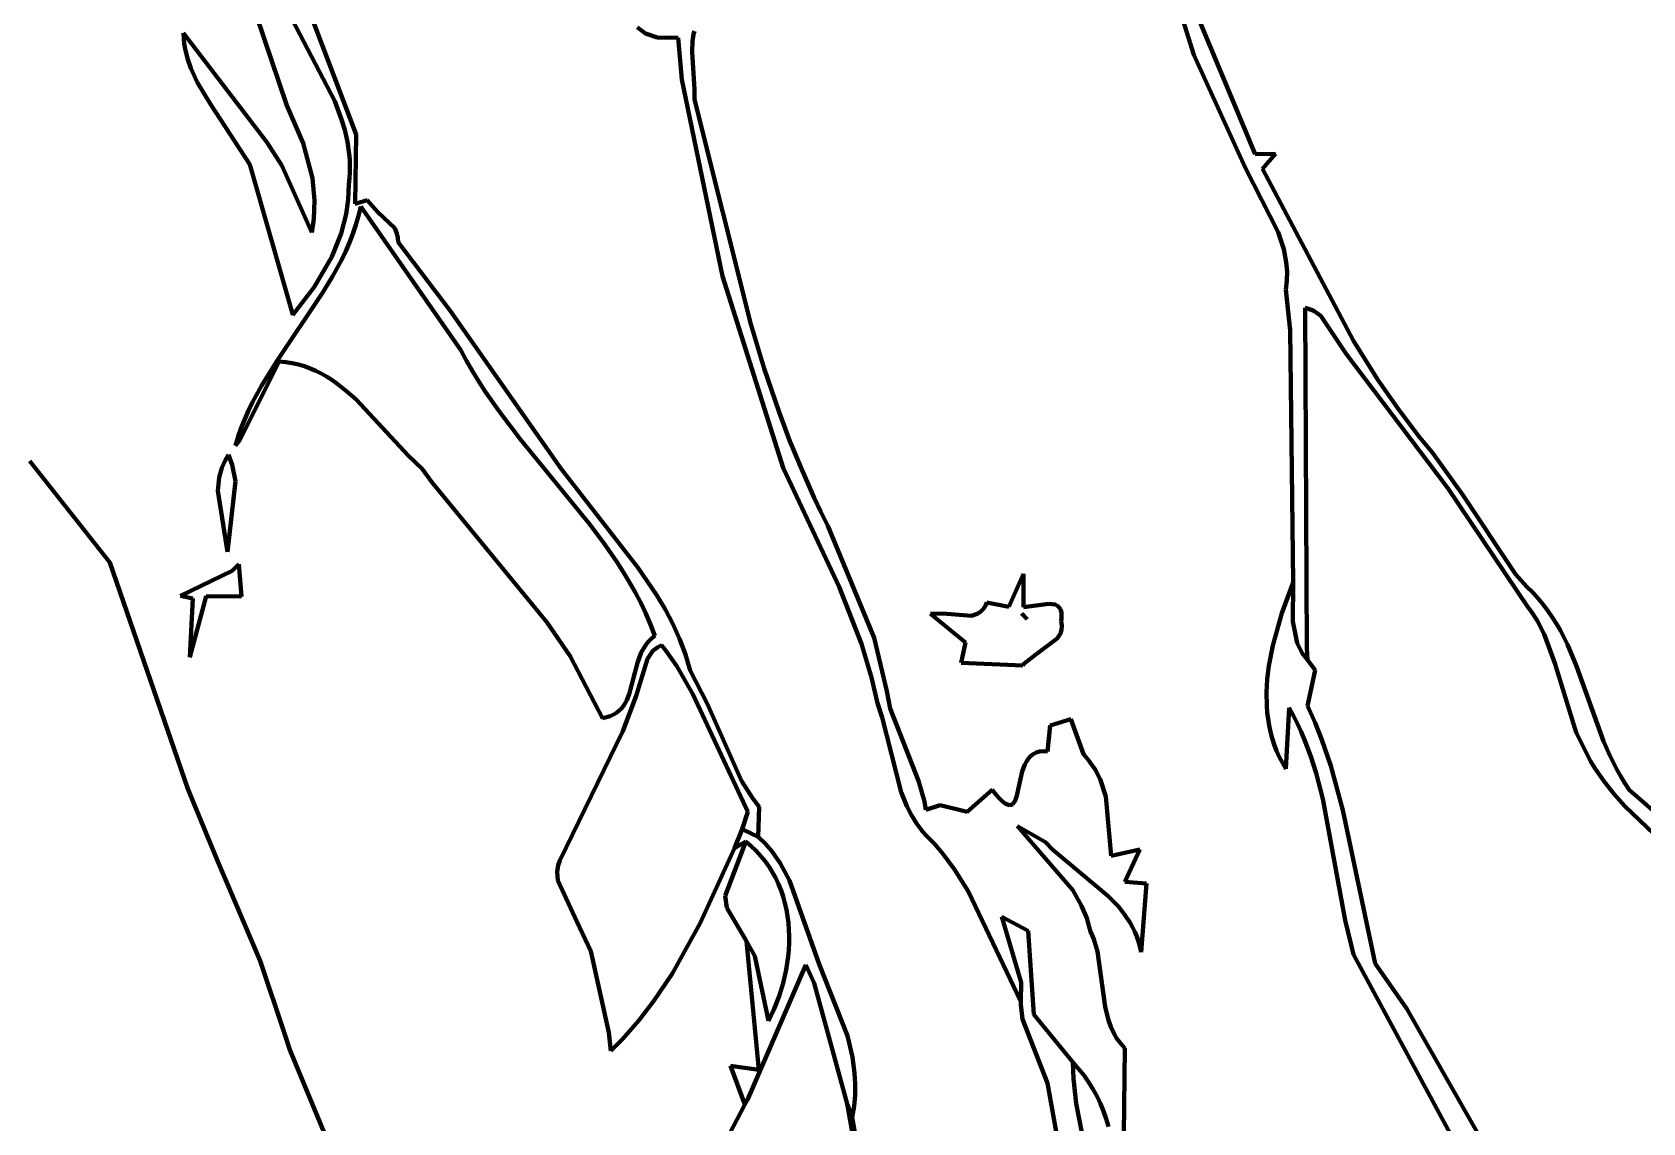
# Model space of a CAD drawing. Header units: millimetres. Extents: x 0 to 8.5, y 0 to 13.2.
# Drawn here: x 5.014 to 6.9, y 3.386 to 4.663 of the extents above; entities that cross this region are included whole.
import ezdxf

# ---------------------------------------------------------------- set-up
doc = ezdxf.new("R2010")
doc.units = ezdxf.units.MM
for name, color, linetype, lineweight in [('color#060606ff', 7, 'CONTINUOUS', 100), ('color#5c5c5cff', 7, 'CONTINUOUS', 100), ('color#aeaeaeff', 7, 'CONTINUOUS', 100), ('color#ffffffff', 7, 'CONTINUOUS', 100)]:
    doc.layers.add(name, color=color, linetype=linetype, lineweight=lineweight)

msp = doc.modelspace()

# ---------------------------------------------------------------- linework, layer by layer
at = {"layer": 'color#060606ff'}
for p, q in [((5.2512, 4.7578), (5.3121, 4.5772)), ((6.374, 4.6365), (6.3472, 4.723)), ((6.361, 4.7237), (6.4459, 4.5204)), ((5.3682, 4.5823), (5.3183, 4.6781)), ((5.3412, 4.6799), (5.3931, 4.5434)), ((5.2885, 4.5343), (5.191, 4.6618)), ((5.191, 4.6618), (5.1913, 4.6557)), ((5.7319, 4.6615), (5.7227, 4.6686)), ((5.7456, 4.6569), (5.7319, 4.6615)), ((5.7884, 4.6606), (5.787, 4.6527)), ((5.7894, 4.6643), (5.7884, 4.6606)), ((5.1913, 4.6557), (5.192, 4.6496)), ((5.192, 4.6496), (5.193, 4.6437)), ((5.193, 4.6437), (5.1959, 4.6321)), ((5.7701, 4.6566), (5.7456, 4.6569)), ((5.7747, 4.6078), (5.7701, 4.6566)), ((5.787, 4.6527), (5.7865, 4.64)), ((5.7865, 4.64), (5.7895, 4.5958)), ((5.1959, 4.6321), (5.1997, 4.6209)), ((5.1997, 4.6209), (5.2071, 4.6047)), ((6.434, 4.5045), (6.374, 4.6365)), ((5.2071, 4.6047), (5.2226, 4.5788)), ((5.8222, 4.3775), (5.7747, 4.6078)), ((5.7896, 4.588), (5.7894, 4.5843)), ((5.7894, 4.5843), (5.8552, 4.3212)), ((5.7895, 4.5958), (5.7896, 4.588)), ((5.2226, 4.5788), (5.2689, 4.508)), ((5.3121, 4.5772), (5.3313, 4.5332)), ((5.3758, 4.5622), (5.3682, 4.5823)), ((5.3799, 4.5486), (5.3758, 4.5622)), ((5.3831, 4.5348), (5.3799, 4.5486)), ((5.3063, 4.5069), (5.2885, 4.5343)), ((5.3313, 4.5332), (5.3421, 4.4922)), ((5.3852, 4.5208), (5.3831, 4.5348)), ((5.3931, 4.5434), (5.392, 4.4622)), ((5.2689, 4.508), (5.3193, 4.332)), ((5.3857, 4.5137), (5.3852, 4.5208)), ((5.386, 4.5065), (5.3857, 4.5137)), ((6.4459, 4.5204), (6.4695, 4.5207)), ((6.4695, 4.5207), (6.4544, 4.5032)), ((5.3412, 4.4284), (5.3063, 4.5069)), ((5.3421, 4.4922), (5.3446, 4.4658)), ((5.3847, 4.4847), (5.3855, 4.492)), ((5.3855, 4.492), (5.3859, 4.4993)), ((5.3859, 4.4993), (5.386, 4.5065)), ((6.473, 4.4289), (6.434, 4.5045)), ((6.4544, 4.5032), (6.5611, 4.3015)), ((5.384, 4.4671), (5.3847, 4.4847)), ((5.3446, 4.4658), (5.3438, 4.4445)), ((5.3815, 4.4498), (5.384, 4.4671)), ((5.392, 4.4622), (5.4062, 4.4664)), ((5.3986, 4.459), (5.396, 4.4481)), ((5.516, 4.2908), (5.3986, 4.459)), ((5.4062, 4.4664), (5.4188, 4.4522)), ((5.4188, 4.4522), (5.4385, 4.4334)), ((5.3438, 4.4445), (5.3412, 4.4284)), ((5.3756, 4.4272), (5.3815, 4.4498)), ((5.3929, 4.4375), (5.3893, 4.427)), ((5.396, 4.4481), (5.3929, 4.4375)), ((5.4385, 4.4334), (5.441, 4.4272)), ((5.3646, 4.4001), (5.3756, 4.4272)), ((5.3853, 4.4168), (5.381, 4.4068)), ((5.3893, 4.427), (5.3853, 4.4168)), ((5.441, 4.4272), (5.442, 4.4224)), ((5.442, 4.4224), (5.4423, 4.417)), ((5.4423, 4.417), (5.5037, 4.3363)), ((6.4794, 4.409), (6.473, 4.4289)), ((5.344, 4.3644), (5.3646, 4.4001)), ((5.3763, 4.3969), (5.3661, 4.3777)), ((5.381, 4.4068), (5.3763, 4.3969)), ((6.4823, 4.3936), (6.4794, 4.409)), ((5.3661, 4.3777), (5.3548, 4.3589)), ((5.8934, 4.1529), (5.8222, 4.3775)), ((6.4832, 4.383), (6.4823, 4.3936)), ((6.483, 4.3722), (6.4832, 4.383)), ((5.3548, 4.3589), (5.2997, 4.2768)), ((5.3193, 4.332), (5.344, 4.3644)), ((6.4818, 4.3612), (6.483, 4.3722)), ((6.4869, 4.3142), (6.4818, 4.3612)), ((6.5073, 4.3395), (6.5045, 4.3401)), ((6.5045, 4.3401), (6.5064, 3.9422)), ((6.5147, 4.3366), (6.5073, 4.3395)), ((5.5037, 4.3363), (5.6334, 4.1517)), ((5.8552, 4.3212), (5.871, 4.2694)), ((6.5229, 4.3309), (6.5147, 4.3366)), ((6.5523, 4.2866), (6.5229, 4.3309)), ((6.4902, 4.0188), (6.4869, 4.3142)), ((6.5611, 4.3015), (6.5897, 4.2561)), ((5.5225, 4.2784), (5.516, 4.2908)), ((6.6716, 4.129), (6.5523, 4.2866)), ((5.2568, 4.1848), (5.3031, 4.2773)), ((5.2997, 4.2768), (5.2824, 4.2489)), ((5.3031, 4.2773), (5.3109, 4.2766)), ((5.3109, 4.2766), (5.3183, 4.2755)), ((5.3183, 4.2755), (5.3256, 4.2739)), ((5.3256, 4.2739), (5.3326, 4.2718)), ((5.3326, 4.2718), (5.3394, 4.2694)), ((5.3394, 4.2694), (5.346, 4.2665)), ((5.346, 4.2665), (5.3524, 4.2633)), ((5.3524, 4.2633), (5.3587, 4.2598)), ((5.5294, 4.2662), (5.5225, 4.2784)), ((5.5367, 4.2542), (5.5294, 4.2662)), ((5.871, 4.2694), (5.8885, 4.2181)), ((5.2824, 4.2489), (5.272, 4.2298)), ((5.3587, 4.2598), (5.3648, 4.2559)), ((5.3648, 4.2559), (5.3707, 4.2518)), ((5.3707, 4.2518), (5.3821, 4.2427)), ((5.5443, 4.2425), (5.5367, 4.2542)), ((6.5897, 4.2561), (6.6125, 4.223)), ((5.272, 4.2298), (5.2673, 4.22)), ((5.3821, 4.2427), (5.3931, 4.2328)), ((5.3931, 4.2328), (5.4547, 4.1668)), ((5.5603, 4.2195), (5.5443, 4.2425)), ((5.2628, 4.21), (5.2587, 4.1998)), ((5.2673, 4.22), (5.2628, 4.21)), ((5.5858, 4.1861), (5.5603, 4.2195)), ((5.8885, 4.2181), (5.9012, 4.1843)), ((6.6125, 4.223), (6.6368, 4.1909)), ((5.2551, 4.1895), (5.2518, 4.1789)), ((5.2587, 4.1998), (5.2551, 4.1895)), ((6.6368, 4.1909), (6.6539, 4.1701)), ((5.2438, 4.168), (5.2395, 4.1606)), ((5.2481, 4.1566), (5.2438, 4.168)), ((5.2518, 4.1789), (5.2568, 4.1848)), ((5.6658, 4.0882), (5.5858, 4.1861)), ((5.9012, 4.1843), (5.9149, 4.1509)), ((6.6539, 4.1701), (6.6886, 4.1218)), ((5.1049, 4.0422), (5.0111, 4.1606)), ((5.2361, 4.1531), (5.2329, 4.1416)), ((5.2395, 4.1606), (5.2361, 4.1531)), ((5.2518, 4.1373), (5.2481, 4.1566)), ((5.4547, 4.1668), (5.4704, 4.1518)), ((5.4704, 4.1518), (5.4819, 4.1363)), ((5.6334, 4.1517), (5.7232, 4.0362)), ((5.9588, 4.0136), (5.8934, 4.1529)), ((5.9149, 4.1509), (5.9296, 4.1178)), ((5.2329, 4.1416), (5.2313, 4.126)), ((5.2428, 4.0546), (5.2518, 4.1373)), ((5.4819, 4.1363), (5.6167, 3.9723)), ((5.2313, 4.126), (5.2428, 4.0546)), ((5.9296, 4.1178), (5.9374, 4.1015)), ((6.7657, 3.9893), (6.6716, 4.129)), ((6.6886, 4.1218), (6.7507, 4.0284)), ((5.9374, 4.1015), (5.9456, 4.0852)), ((5.6826, 4.0659), (5.6658, 4.0882)), ((5.9456, 4.0852), (5.9997, 3.9537)), ((5.6984, 4.043), (5.6826, 4.0659)), ((5.196, 3.7772), (5.1049, 4.0422)), ((5.2557, 4.0402), (5.2479, 4.0323)), ((5.2589, 4.0023), (5.2557, 4.0402)), ((5.706, 4.0313), (5.6984, 4.043)), ((5.7232, 4.0362), (5.7451, 4.0041)), ((5.2479, 4.0323), (5.1874, 4.003)), ((5.7131, 4.0194), (5.706, 4.0313)), ((5.72, 4.0073), (5.7131, 4.0194)), ((6.1575, 3.9903), (6.1747, 4.029)), ((6.1747, 4.029), (6.1746, 3.9897)), ((6.4901, 3.9729), (6.4902, 4.0188)), ((6.7507, 4.0284), (6.7641, 4.0136)), ((5.1874, 4.003), (5.2022, 3.9999)), ((5.1987, 3.9311), (5.2178, 4.0028)), ((5.2022, 3.9999), (5.1987, 3.9311)), ((5.2178, 4.0028), (5.2589, 4.0023)), ((5.7264, 3.9949), (5.72, 4.0073)), ((5.7451, 4.0041), (5.7549, 3.9875)), ((5.9848, 3.9468), (5.9588, 4.0136)), ((6.7641, 4.0136), (6.7709, 4.007)), ((6.7709, 4.007), (6.7772, 4.0001)), ((6.7772, 4.0001), (6.7831, 3.993)), ((5.7324, 3.9823), (5.7264, 3.9949)), ((5.738, 3.9693), (5.7324, 3.9823)), ((5.7549, 3.9875), (5.7639, 3.9704)), ((6.0657, 3.9821), (6.0803, 3.9823)), ((6.1068, 3.9485), (6.0657, 3.9821)), ((6.0803, 3.9823), (6.1137, 3.9798)), ((6.1137, 3.9798), (6.1203, 3.9818)), ((6.1203, 3.9818), (6.1242, 3.9842)), ((6.1242, 3.9842), (6.1276, 3.9877)), ((6.1276, 3.9877), (6.1291, 3.9898)), ((6.1291, 3.9898), (6.1305, 3.9923)), ((6.1305, 3.9923), (6.1317, 3.9951)), ((6.1317, 3.9951), (6.1575, 3.9903)), ((6.1727, 3.9822), (6.1735, 3.9813)), ((6.179, 3.9759), (6.1727, 3.9822)), ((6.1735, 3.9813), (6.179, 3.9759)), ((6.1746, 3.9897), (6.2043, 3.9937)), ((6.2043, 3.9937), (6.2117, 3.9928)), ((6.2117, 3.9928), (6.2146, 3.9913)), ((6.2146, 3.9913), (6.2169, 3.9891)), ((6.2169, 3.9891), (6.2178, 3.9876)), ((6.2178, 3.9876), (6.2185, 3.9859)), ((6.2185, 3.9859), (6.219, 3.984)), ((6.219, 3.984), (6.2193, 3.9817)), ((6.2193, 3.9792), (6.2191, 3.9763)), ((6.2193, 3.9817), (6.2193, 3.9792)), ((6.7693, 3.9844), (6.7657, 3.9893)), ((6.7759, 3.9742), (6.7693, 3.9844)), ((6.7831, 3.993), (6.7887, 3.9856)), ((6.7887, 3.9856), (6.7938, 3.9781)), ((5.6167, 3.9723), (5.6438, 3.9324)), ((5.743, 3.9561), (5.738, 3.9693)), ((5.7639, 3.9704), (5.7719, 3.9528)), ((6.2192, 3.9631), (6.2178, 3.9588)), ((6.2191, 3.9763), (6.2186, 3.9732)), ((6.2186, 3.9732), (6.2192, 3.9705)), ((6.2192, 3.9705), (6.2194, 3.9679)), ((6.2194, 3.9679), (6.2192, 3.9631)), ((6.4952, 3.9476), (6.4901, 3.9729)), ((6.7842, 3.9581), (6.7759, 3.9742)), ((6.7938, 3.9781), (6.7987, 3.9703)), ((6.7987, 3.9703), (6.8032, 3.9624)), ((6.8032, 3.9624), (6.8114, 3.946)), ((5.7271, 3.9366), (5.7312, 3.9439)), ((5.7312, 3.9439), (5.7336, 3.9473)), ((5.7336, 3.9473), (5.7364, 3.9505)), ((5.7364, 3.9505), (5.7395, 3.9534)), ((5.7395, 3.9534), (5.743, 3.9561)), ((5.7463, 3.943), (5.7408, 3.9386)), ((5.7509, 3.9453), (5.7463, 3.943)), ((5.7556, 3.9393), (5.7509, 3.9453)), ((5.7719, 3.9528), (5.7755, 3.9437)), ((5.7755, 3.9437), (5.7788, 3.9345)), ((5.9966, 3.9075), (5.9848, 3.9468)), ((5.9997, 3.9537), (6.0146, 3.8913)), ((6.1016, 3.9244), (6.1068, 3.9485)), ((6.2142, 3.953), (6.1891, 3.9344)), ((6.2178, 3.9588), (6.2142, 3.953)), ((6.501, 3.936), (6.4952, 3.9476)), ((6.5064, 3.9422), (6.5072, 3.928)), ((6.7966, 3.9242), (6.7842, 3.9581)), ((6.8114, 3.946), (6.8222, 3.9206)), ((5.6438, 3.9324), (5.6817, 3.8597)), ((5.7131, 3.888), (5.7227, 3.9247)), ((5.7343, 3.9292), (5.721, 3.8858)), ((5.7227, 3.9247), (5.7271, 3.9366)), ((5.7408, 3.9386), (5.7343, 3.9292)), ((5.7687, 3.9207), (5.7556, 3.9393)), ((5.7788, 3.9345), (5.7817, 3.9251)), ((5.7817, 3.9251), (5.7844, 3.9156)), ((6.1737, 3.9214), (6.1016, 3.9244)), ((6.1752, 3.9233), (6.1737, 3.9214)), ((6.1891, 3.9344), (6.1752, 3.9233)), ((6.5072, 3.928), (6.501, 3.936)), ((6.8219, 3.843), (6.7966, 3.9242)), ((5.7876, 3.888), (5.7687, 3.9207)), ((5.7844, 3.9156), (5.8042, 3.877)), ((6.0035, 3.8774), (5.9966, 3.9075)), ((6.8222, 3.9206), (6.8539, 3.833)), ((5.721, 3.8858), (5.7056, 3.8445)), ((5.7101, 3.8807), (5.7131, 3.888)), ((5.8519, 3.75), (5.7876, 3.888)), ((6.0146, 3.8913), (6.0184, 3.8713)), ((5.6946, 3.864), (5.698, 3.8662)), ((5.698, 3.8662), (5.7011, 3.8686)), ((5.7011, 3.8686), (5.7038, 3.8713)), ((5.7038, 3.8713), (5.7062, 3.8742)), ((5.7062, 3.8742), (5.7082, 3.8774)), ((5.7082, 3.8774), (5.7101, 3.8807)), ((5.8042, 3.877), (5.8443, 3.7865)), ((6.009, 3.8604), (6.0035, 3.8774)), ((6.0184, 3.8713), (6.0517, 3.7864)), ((5.6817, 3.8597), (5.6865, 3.8608)), ((5.6865, 3.8608), (5.6908, 3.8622)), ((5.6908, 3.8622), (5.6946, 3.864)), ((6.0314, 3.7732), (6.009, 3.8604)), ((6.2029, 3.8207), (6.2058, 3.8513)), ((6.2058, 3.8513), (6.2299, 3.8587)), ((6.2299, 3.8587), (6.2447, 3.8175)), ((5.7056, 3.8445), (5.6319, 3.693)), ((6.8299, 3.8267), (6.8219, 3.843)), ((6.8539, 3.833), (6.8613, 3.816)), ((6.1782, 3.8092), (6.1804, 3.8124)), ((6.1804, 3.8124), (6.183, 3.8153)), ((6.183, 3.8153), (6.186, 3.8176)), ((6.186, 3.8176), (6.1895, 3.8194)), ((6.1895, 3.8194), (6.1934, 3.8206)), ((6.1934, 3.8206), (6.1979, 3.821)), ((6.1979, 3.821), (6.2029, 3.8207)), ((6.2447, 3.8175), (6.2508, 3.8106)), ((6.2508, 3.8106), (6.2584, 3.7998)), ((6.8341, 3.818), (6.8299, 3.8267)), ((6.8387, 3.8095), (6.8341, 3.818)), ((6.8436, 3.8013), (6.8387, 3.8095)), ((6.8613, 3.816), (6.8694, 3.7995)), ((6.1684, 3.7764), (6.1732, 3.7975)), ((6.1732, 3.7975), (6.1746, 3.8016)), ((6.1746, 3.8016), (6.1763, 3.8055)), ((6.1763, 3.8055), (6.1782, 3.8092)), ((6.2584, 3.7998), (6.2643, 3.7884)), ((6.8489, 3.7934), (6.8436, 3.8013)), ((6.8544, 3.7857), (6.8489, 3.7934)), ((6.8694, 3.7995), (6.8739, 3.7914)), ((6.8739, 3.7914), (6.8788, 3.7835)), ((5.23, 3.6947), (5.196, 3.7772)), ((5.8443, 3.7865), (5.8576, 3.7657)), ((6.038, 3.7567), (6.0314, 3.7732)), ((6.0517, 3.7864), (6.0586, 3.7623)), ((6.1088, 3.7501), (6.138, 3.7758)), ((6.138, 3.7758), (6.1426, 3.7702)), ((6.1667, 3.769), (6.1684, 3.7764)), ((6.2643, 3.7884), (6.2709, 3.7681)), ((6.8662, 3.7709), (6.8544, 3.7857)), ((6.8788, 3.7835), (6.8839, 3.7758)), ((6.8839, 3.7758), (6.9636, 3.7062)), ((5.8576, 3.7657), (5.8653, 3.756)), ((5.8653, 3.756), (5.864, 3.7209)), ((6.0433, 3.7463), (6.038, 3.7567)), ((6.0586, 3.7623), (6.0603, 3.7523)), ((6.0603, 3.7523), (6.077, 3.758)), ((6.077, 3.758), (6.1088, 3.7501)), ((6.1426, 3.7702), (6.1466, 3.7657)), ((6.1466, 3.7657), (6.1502, 3.7623)), ((6.1502, 3.7623), (6.1533, 3.76)), ((6.1533, 3.76), (6.156, 3.7586)), ((6.156, 3.7586), (6.1583, 3.758)), ((6.1583, 3.758), (6.1603, 3.7583)), ((6.1603, 3.7583), (6.162, 3.7592)), ((6.162, 3.7592), (6.1634, 3.7609)), ((6.1634, 3.7609), (6.1647, 3.7631)), ((6.1647, 3.7631), (6.1658, 3.7658)), ((6.1658, 3.7658), (6.1667, 3.769)), ((6.2709, 3.7681), (6.2774, 3.6987)), ((6.8788, 3.7568), (6.8662, 3.7709)), ((6.9131, 3.7238), (6.8788, 3.7568)), ((5.8453, 3.7297), (5.8519, 3.75)), ((6.0496, 3.7362), (6.0433, 3.7463)), ((6.0569, 3.7267), (6.0496, 3.7362)), ((5.8495, 3.7153), (5.8253, 3.6518)), ((5.8363, 3.7075), (5.8495, 3.7153)), ((5.864, 3.7209), (5.8453, 3.7297)), ((6.061, 3.7221), (6.0569, 3.7267)), ((6.0654, 3.7177), (6.061, 3.7221)), ((6.0707, 3.7121), (6.0654, 3.7177)), ((6.2003, 3.7146), (6.1675, 3.7334)), ((6.1675, 3.7334), (6.2324, 3.6582)), ((5.7962, 3.6197), (5.8363, 3.7075)), ((6.0806, 3.7007), (6.0707, 3.7121)), ((6.094, 3.6826), (6.0806, 3.7007)), ((6.2087, 3.7061), (6.2003, 3.7146)), ((6.2734, 3.6519), (6.2087, 3.7061)), ((6.2774, 3.6987), (6.3108, 3.7059)), ((6.3108, 3.7059), (6.2932, 3.6682)), ((5.2807, 3.5757), (5.23, 3.6947)), ((5.6299, 3.6877), (5.6286, 3.6799)), ((5.6286, 3.6799), (5.6294, 3.6698)), ((5.6319, 3.693), (5.6299, 3.6877)), ((6.1097, 3.6572), (6.094, 3.6826)), ((5.6294, 3.6698), (5.6518, 3.6216)), ((6.2932, 3.6682), (6.3186, 3.6661)), ((6.3186, 3.6661), (6.3124, 3.5856)), ((5.8253, 3.6518), (5.8272, 3.6378)), ((6.1715, 3.5282), (6.1097, 3.6572)), ((6.2324, 3.6582), (6.2426, 3.6402)), ((6.2426, 3.6402), (6.2487, 3.6256)), ((6.2857, 3.6392), (6.2734, 3.6519)), ((5.6518, 3.6216), (5.6679, 3.5871)), ((5.8272, 3.6378), (5.8502, 3.5986)), ((6.1802, 3.6109), (6.1494, 3.6272)), ((6.1494, 3.6272), (6.1718, 3.5503)), ((6.2487, 3.6256), (6.2517, 3.6154)), ((6.293, 3.63), (6.2857, 3.6392)), ((6.2995, 3.6202), (6.293, 3.63)), ((5.7633, 3.5606), (5.7962, 3.6197)), ((6.1869, 3.5126), (6.1802, 3.6109)), ((6.2517, 3.6154), (6.253, 3.6101)), ((6.253, 3.6101), (6.257, 3.6009)), ((6.3024, 3.615), (6.2995, 3.6202)), ((6.305, 3.6096), (6.3024, 3.615)), ((6.3073, 3.604), (6.305, 3.6096)), ((6.3093, 3.5981), (6.3073, 3.604)), ((5.6679, 3.5871), (5.6892, 3.4917)), ((5.8502, 3.5986), (5.8647, 3.4478)), ((6.257, 3.6009), (6.2613, 3.5866)), ((6.2613, 3.5866), (6.2702, 3.5217)), ((6.311, 3.592), (6.3093, 3.5981)), ((6.3124, 3.5856), (6.311, 3.592)), ((5.3098, 3.4894), (5.2807, 3.5757)), ((5.7419, 3.5286), (5.7633, 3.5606)), ((6.1718, 3.5503), (6.1715, 3.5282)), ((5.7243, 3.5057), (5.7419, 3.5286)), ((6.2323, 3.4568), (6.1869, 3.5126)), ((6.2702, 3.5217), (6.2736, 3.5074)), ((5.3155, 3.4713), (5.3098, 3.4894)), ((5.6892, 3.4917), (5.6915, 3.4701)), ((5.7052, 3.4839), (5.7243, 3.5057)), ((6.2736, 3.5074), (6.2769, 3.4982)), ((6.2769, 3.4982), (6.2811, 3.4894)), ((6.2811, 3.4894), (6.2837, 3.4852)), ((5.3773, 3.323), (5.3155, 3.4713)), ((5.6915, 3.4701), (5.7052, 3.4839)), ((6.2837, 3.4852), (6.2865, 3.481)), ((6.2865, 3.481), (6.2897, 3.4771)), ((6.2897, 3.4771), (6.2933, 3.4732)), ((6.2933, 3.4732), (6.2914, 3.2953)), ((5.8647, 3.4478), (5.8314, 3.4527)), ((5.8314, 3.4527), (5.8482, 3.4075)), ((6.2392, 3.4491), (6.2323, 3.4568)), ((6.2455, 3.4413), (6.2392, 3.4491)), ((6.2512, 3.4333), (6.2455, 3.4413)), ((6.2563, 3.4251), (6.2512, 3.4333)), ((6.2608, 3.4166), (6.2563, 3.4251)), ((6.2648, 3.4081), (6.2608, 3.4166)), ((5.8482, 3.4075), (5.7972, 3.3093)), ((5.9837, 3.3231), (5.9681, 3.4083)), ((5.9681, 3.4083), (5.9742, 3.3925)), ((6.2683, 3.3994), (6.2648, 3.4081)), ((6.2714, 3.3905), (6.2683, 3.3994)), ((5.9742, 3.3925), (6.009, 3.1918)), ((6.274, 3.3815), (6.2714, 3.3905))]:
    msp.add_line(p, q, dxfattribs=at)
at = {"layer": 'color#5c5c5cff'}
for p, q in [((6.4771, 3.9828), (6.4902, 4.0188)), ((6.4902, 4.0188), (6.4901, 3.9729)), ((6.4664, 3.9447), (6.4771, 3.9828)), ((6.4901, 3.9729), (6.4952, 3.9476)), ((6.462, 3.9212), (6.4664, 3.9447)), ((6.4952, 3.9476), (6.501, 3.936)), ((6.501, 3.936), (6.5072, 3.928)), ((6.5072, 3.928), (6.516, 3.9161)), ((6.4593, 3.8899), (6.4601, 3.9055)), ((6.4601, 3.9055), (6.462, 3.9212)), ((6.516, 3.9161), (6.5072, 3.8741)), ((6.4595, 3.8743), (6.4593, 3.8899)), ((6.4601, 3.8666), (6.4595, 3.8743)), ((6.461, 3.8589), (6.4601, 3.8666)), ((6.4856, 3.8718), (6.4818, 3.8006)), ((6.4906, 3.8626), (6.4856, 3.8718)), ((6.5072, 3.8741), (6.5161, 3.8544)), ((6.4623, 3.8513), (6.461, 3.8589)), ((6.4639, 3.8438), (6.4623, 3.8513)), ((6.4953, 3.8533), (6.4906, 3.8626)), ((6.4997, 3.8438), (6.4953, 3.8533)), ((6.5161, 3.8544), (6.5241, 3.8345)), ((6.4658, 3.8363), (6.4639, 3.8438)), ((6.4682, 3.829), (6.4658, 3.8363)), ((6.4709, 3.8217), (6.4682, 3.829)), ((6.5038, 3.8343), (6.4997, 3.8438)), ((6.511, 3.815), (6.5038, 3.8343)), ((6.5241, 3.8345), (6.5345, 3.804)), ((6.4741, 3.8146), (6.4709, 3.8217)), ((6.4777, 3.8075), (6.4741, 3.8146)), ((6.5172, 3.7953), (6.511, 3.815)), ((6.4818, 3.8006), (6.4777, 3.8075)), ((6.525, 3.7654), (6.5172, 3.7953)), ((6.5345, 3.804), (6.5487, 3.7522)), ((6.5513, 3.6231), (6.525, 3.7654)), ((6.5487, 3.7522), (6.5863, 3.5727)), ((5.8363, 3.7075), (5.8453, 3.7297)), ((5.8495, 3.7153), (5.8363, 3.7075)), ((5.8453, 3.7297), (5.864, 3.7209)), ((5.8558, 3.7099), (5.8495, 3.7153)), ((5.864, 3.7209), (5.8724, 3.7127)), ((5.8617, 3.7043), (5.8558, 3.7099)), ((5.8671, 3.6983), (5.8617, 3.7043)), ((5.8721, 3.6922), (5.8671, 3.6983)), ((5.8724, 3.7127), (5.8799, 3.7039)), ((5.8799, 3.7039), (5.8897, 3.6899)), ((5.8767, 3.6858), (5.8721, 3.6922)), ((5.8808, 3.6791), (5.8767, 3.6858)), ((5.8845, 3.6723), (5.8808, 3.6791)), ((5.8897, 3.6899), (5.9007, 3.6698)), ((5.8878, 3.6653), (5.8845, 3.6723)), ((5.8907, 3.6581), (5.8878, 3.6653)), ((5.9007, 3.6698), (5.9353, 3.5716)), ((5.8932, 3.6508), (5.8907, 3.6581)), ((5.8953, 3.6433), (5.8932, 3.6508)), ((5.897, 3.6357), (5.8953, 3.6433)), ((5.8983, 3.628), (5.897, 3.6357)), ((5.8993, 3.6203), (5.8983, 3.628)), ((6.561, 3.5831), (6.5513, 3.6231)), ((5.9, 3.6124), (5.8993, 3.6203)), ((5.9002, 3.6046), (5.9, 3.6124)), ((5.9002, 3.5966), (5.9002, 3.6046)), ((5.8647, 3.4478), (5.8502, 3.5986)), ((5.8502, 3.5986), (5.8602, 3.581)), ((5.899, 3.5808), (5.8998, 3.5887)), ((5.8998, 3.5887), (5.9002, 3.5966)), ((6.7579, 3.2188), (6.561, 3.5831)), ((5.9197, 3.5709), (5.8515, 3.4128)), ((5.8602, 3.581), (5.8759, 3.5053)), ((5.8931, 3.5494), (5.8967, 3.565)), ((5.8967, 3.565), (5.899, 3.5808)), ((5.9297, 3.5496), (5.9197, 3.5709)), ((5.9353, 3.5716), (5.9684, 3.4878)), ((6.5863, 3.5727), (6.6235, 3.5193)), ((5.8884, 3.5342), (5.8931, 3.5494)), ((5.9681, 3.4083), (5.9297, 3.5496)), ((5.8826, 3.5194), (5.8884, 3.5342)), ((5.8759, 3.5053), (5.8826, 3.5194)), ((6.6235, 3.5193), (6.7472, 3.3028)), ((5.9684, 3.4878), (5.9743, 3.4628)), ((5.8482, 3.4075), (5.8314, 3.4527)), ((5.8314, 3.4527), (5.8647, 3.4478)), ((5.9743, 3.4628), (5.9769, 3.4439)), ((5.9769, 3.4439), (5.9777, 3.4311)), ((5.9775, 3.4183), (5.9764, 3.4055)), ((5.9777, 3.4311), (5.9775, 3.4183)), ((5.8515, 3.4128), (5.8482, 3.4075)), ((5.9742, 3.3925), (5.9681, 3.4083)), ((5.9764, 3.4055), (5.9742, 3.3925))]:
    msp.add_line(p, q, dxfattribs=at)
at = {"layer": 'color#aeaeaeff'}
for p, q in [((6.1727, 3.9822), (6.179, 3.9759)), ((6.1735, 3.9813), (6.1727, 3.9822)), ((6.179, 3.9759), (6.1735, 3.9813)), ((6.1494, 3.6272), (6.1802, 3.6109)), ((6.1718, 3.5503), (6.1494, 3.6272)), ((6.1802, 3.6109), (6.1869, 3.5126)), ((6.1715, 3.5282), (6.1718, 3.5503)), ((6.1715, 3.5246), (6.1715, 3.5282)), ((6.1736, 3.5073), (6.1715, 3.5246)), ((6.1869, 3.5126), (6.2323, 3.4568)), ((6.2027, 3.4322), (6.1736, 3.5073)), ((6.2323, 3.4568), (6.2332, 3.4374)), ((6.2521, 3.155), (6.2027, 3.4322)), ((6.2332, 3.4374), (6.2362, 3.4086)), ((6.2362, 3.4086), (6.2641, 3.2662))]:
    msp.add_line(p, q, dxfattribs=at)
at = {"layer": 'color#ffffffff'}
for p, q in [((5.3121, 4.5772), (5.2512, 4.7578)), ((6.3472, 4.723), (6.374, 4.6365)), ((6.4459, 4.5204), (6.361, 4.7237)), ((5.3183, 4.6781), (5.3682, 4.5823)), ((5.3931, 4.5434), (5.3412, 4.6799)), ((5.1913, 4.6557), (5.191, 4.6618)), ((5.191, 4.6618), (5.2885, 4.5343)), ((5.7227, 4.6686), (5.7319, 4.6615)), ((5.7319, 4.6615), (5.7456, 4.6569)), ((5.787, 4.6527), (5.7884, 4.6606)), ((5.7884, 4.6606), (5.7894, 4.6643)), ((5.192, 4.6496), (5.1913, 4.6557)), ((5.193, 4.6437), (5.192, 4.6496)), ((5.1959, 4.6321), (5.193, 4.6437)), ((5.7456, 4.6569), (5.7701, 4.6566)), ((5.7701, 4.6566), (5.7747, 4.6078)), ((5.7865, 4.64), (5.787, 4.6527)), ((5.7895, 4.5958), (5.7865, 4.64)), ((5.1997, 4.6209), (5.1959, 4.6321)), ((5.2071, 4.6047), (5.1997, 4.6209)), ((6.374, 4.6365), (6.434, 4.5045)), ((5.2226, 4.5788), (5.2071, 4.6047)), ((5.7747, 4.6078), (5.8222, 4.3775)), ((5.7894, 4.5843), (5.7896, 4.588)), ((5.8552, 4.3212), (5.7894, 4.5843)), ((5.7896, 4.588), (5.7895, 4.5958)), ((5.2689, 4.508), (5.2226, 4.5788)), ((5.3313, 4.5332), (5.3121, 4.5772)), ((5.3682, 4.5823), (5.3758, 4.5622)), ((5.3758, 4.5622), (5.3799, 4.5486)), ((5.3799, 4.5486), (5.3831, 4.5348)), ((5.2885, 4.5343), (5.3063, 4.5069)), ((5.3421, 4.4922), (5.3313, 4.5332)), ((5.3831, 4.5348), (5.3852, 4.5208)), ((5.392, 4.4622), (5.3931, 4.5434)), ((5.3193, 4.332), (5.2689, 4.508)), ((5.3852, 4.5208), (5.3857, 4.5137)), ((5.3857, 4.5137), (5.386, 4.5065)), ((6.4695, 4.5207), (6.4459, 4.5204)), ((6.4544, 4.5032), (6.4695, 4.5207)), ((5.3063, 4.5069), (5.3412, 4.4284)), ((5.3446, 4.4658), (5.3421, 4.4922)), ((5.3855, 4.492), (5.3847, 4.4847)), ((5.3859, 4.4993), (5.3855, 4.492)), ((5.386, 4.5065), (5.3859, 4.4993)), ((6.434, 4.5045), (6.473, 4.4289)), ((6.5611, 4.3015), (6.4544, 4.5032)), ((5.3847, 4.4847), (5.384, 4.4671)), ((5.3438, 4.4445), (5.3446, 4.4658)), ((5.384, 4.4671), (5.3815, 4.4498)), ((5.4062, 4.4664), (5.392, 4.4622)), ((5.396, 4.4481), (5.3986, 4.459)), ((5.3986, 4.459), (5.516, 4.2908)), ((5.4188, 4.4522), (5.4062, 4.4664)), ((5.4385, 4.4334), (5.4188, 4.4522)), ((5.3412, 4.4284), (5.3438, 4.4445)), ((5.3815, 4.4498), (5.3756, 4.4272)), ((5.3893, 4.427), (5.3929, 4.4375)), ((5.3929, 4.4375), (5.396, 4.4481)), ((5.441, 4.4272), (5.4385, 4.4334)), ((5.3756, 4.4272), (5.3646, 4.4001)), ((5.381, 4.4068), (5.3853, 4.4168)), ((5.3853, 4.4168), (5.3893, 4.427)), ((5.442, 4.4224), (5.441, 4.4272)), ((5.4423, 4.417), (5.442, 4.4224)), ((5.5037, 4.3363), (5.4423, 4.417)), ((6.473, 4.4289), (6.4794, 4.409)), ((5.3646, 4.4001), (5.344, 4.3644)), ((5.3661, 4.3777), (5.3763, 4.3969)), ((5.3763, 4.3969), (5.381, 4.4068)), ((6.4794, 4.409), (6.4823, 4.3936)), ((5.3548, 4.3589), (5.3661, 4.3777)), ((5.8222, 4.3775), (5.8934, 4.1529)), ((6.4823, 4.3936), (6.4832, 4.383)), ((6.4832, 4.383), (6.483, 4.3722)), ((5.2997, 4.2768), (5.3548, 4.3589)), ((5.344, 4.3644), (5.3193, 4.332)), ((6.483, 4.3722), (6.4818, 4.3612)), ((6.4818, 4.3612), (6.4869, 4.3142)), ((6.5064, 3.9422), (6.5045, 4.3401)), ((6.5045, 4.3401), (6.5073, 4.3395)), ((6.5073, 4.3395), (6.5147, 4.3366)), ((5.6334, 4.1517), (5.5037, 4.3363)), ((5.871, 4.2694), (5.8552, 4.3212)), ((6.5147, 4.3366), (6.5229, 4.3309)), ((6.5229, 4.3309), (6.5523, 4.2866)), ((6.4869, 4.3142), (6.4902, 4.0188)), ((6.5897, 4.2561), (6.5611, 4.3015)), ((5.516, 4.2908), (5.5225, 4.2784)), ((6.5523, 4.2866), (6.6716, 4.129)), ((5.3031, 4.2773), (5.2568, 4.1848)), ((5.2824, 4.2489), (5.2997, 4.2768)), ((5.3109, 4.2766), (5.3031, 4.2773)), ((5.3183, 4.2755), (5.3109, 4.2766)), ((5.3256, 4.2739), (5.3183, 4.2755)), ((5.3326, 4.2718), (5.3256, 4.2739)), ((5.3394, 4.2694), (5.3326, 4.2718)), ((5.346, 4.2665), (5.3394, 4.2694)), ((5.3524, 4.2633), (5.346, 4.2665)), ((5.3587, 4.2598), (5.3524, 4.2633)), ((5.5225, 4.2784), (5.5294, 4.2662)), ((5.5294, 4.2662), (5.5367, 4.2542)), ((5.8885, 4.2181), (5.871, 4.2694)), ((5.272, 4.2298), (5.2824, 4.2489)), ((5.3648, 4.2559), (5.3587, 4.2598)), ((5.3707, 4.2518), (5.3648, 4.2559)), ((5.3821, 4.2427), (5.3707, 4.2518)), ((5.5367, 4.2542), (5.5443, 4.2425)), ((6.6125, 4.223), (6.5897, 4.2561)), ((5.2673, 4.22), (5.272, 4.2298)), ((5.3931, 4.2328), (5.3821, 4.2427)), ((5.4547, 4.1668), (5.3931, 4.2328)), ((5.5443, 4.2425), (5.5603, 4.2195)), ((5.2587, 4.1998), (5.2628, 4.21)), ((5.2628, 4.21), (5.2673, 4.22)), ((5.5603, 4.2195), (5.5858, 4.1861)), ((5.9012, 4.1843), (5.8885, 4.2181)), ((6.6368, 4.1909), (6.6125, 4.223)), ((5.2518, 4.1789), (5.2551, 4.1895)), ((5.2551, 4.1895), (5.2587, 4.1998)), ((6.6539, 4.1701), (6.6368, 4.1909)), ((5.2395, 4.1606), (5.2438, 4.168)), ((5.2438, 4.168), (5.2481, 4.1566)), ((5.2568, 4.1848), (5.2518, 4.1789)), ((5.5858, 4.1861), (5.6658, 4.0882)), ((5.9149, 4.1509), (5.9012, 4.1843)), ((6.6886, 4.1218), (6.6539, 4.1701)), ((5.0111, 4.1606), (5.1049, 4.0422)), ((5.2329, 4.1416), (5.2361, 4.1531)), ((5.2361, 4.1531), (5.2395, 4.1606)), ((5.2481, 4.1566), (5.2518, 4.1373)), ((5.4704, 4.1518), (5.4547, 4.1668)), ((5.4819, 4.1363), (5.4704, 4.1518)), ((5.7232, 4.0362), (5.6334, 4.1517)), ((5.8934, 4.1529), (5.9588, 4.0136)), ((5.9296, 4.1178), (5.9149, 4.1509)), ((5.2313, 4.126), (5.2329, 4.1416)), ((5.2518, 4.1373), (5.2428, 4.0546)), ((5.6167, 3.9723), (5.4819, 4.1363)), ((5.2428, 4.0546), (5.2313, 4.126)), ((5.9374, 4.1015), (5.9296, 4.1178)), ((6.6716, 4.129), (6.7657, 3.9893)), ((6.7507, 4.0284), (6.6886, 4.1218)), ((5.9456, 4.0852), (5.9374, 4.1015)), ((5.6658, 4.0882), (5.6826, 4.0659)), ((5.9997, 3.9537), (5.9456, 4.0852)), ((5.6826, 4.0659), (5.6984, 4.043)), ((5.1049, 4.0422), (5.196, 3.7772)), ((5.2479, 4.0323), (5.2557, 4.0402)), ((5.2557, 4.0402), (5.2589, 4.0023)), ((5.6984, 4.043), (5.706, 4.0313)), ((5.7451, 4.0041), (5.7232, 4.0362)), ((5.1874, 4.003), (5.2479, 4.0323)), ((5.706, 4.0313), (5.7131, 4.0194)), ((5.7131, 4.0194), (5.72, 4.0073)), ((6.1747, 4.029), (6.1575, 3.9903)), ((6.1746, 3.9897), (6.1747, 4.029)), ((6.4902, 4.0188), (6.4771, 3.9828)), ((6.7641, 4.0136), (6.7507, 4.0284)), ((5.2022, 3.9999), (5.1874, 4.003)), ((5.2178, 4.0028), (5.1987, 3.9311)), ((5.1987, 3.9311), (5.2022, 3.9999)), ((5.2589, 4.0023), (5.2178, 4.0028)), ((5.72, 4.0073), (5.7264, 3.9949)), ((5.7549, 3.9875), (5.7451, 4.0041)), ((5.9588, 4.0136), (5.9848, 3.9468)), ((6.7709, 4.007), (6.7641, 4.0136)), ((6.7772, 4.0001), (6.7709, 4.007)), ((6.7831, 3.993), (6.7772, 4.0001)), ((5.7264, 3.9949), (5.7324, 3.9823)), ((5.7324, 3.9823), (5.738, 3.9693)), ((5.7639, 3.9704), (5.7549, 3.9875)), ((6.0803, 3.9823), (6.0657, 3.9821)), ((6.0657, 3.9821), (6.1068, 3.9485)), ((6.1137, 3.9798), (6.0803, 3.9823)), ((6.1203, 3.9818), (6.1137, 3.9798)), ((6.1242, 3.9842), (6.1203, 3.9818)), ((6.1276, 3.9877), (6.1242, 3.9842)), ((6.1291, 3.9898), (6.1276, 3.9877)), ((6.1305, 3.9923), (6.1291, 3.9898)), ((6.1317, 3.9951), (6.1305, 3.9923)), ((6.1575, 3.9903), (6.1317, 3.9951)), ((6.2043, 3.9937), (6.1746, 3.9897)), ((6.2117, 3.9928), (6.2043, 3.9937)), ((6.2146, 3.9913), (6.2117, 3.9928)), ((6.2169, 3.9891), (6.2146, 3.9913)), ((6.2178, 3.9876), (6.2169, 3.9891)), ((6.2185, 3.9859), (6.2178, 3.9876)), ((6.219, 3.984), (6.2185, 3.9859)), ((6.2193, 3.9817), (6.219, 3.984)), ((6.2191, 3.9763), (6.2193, 3.9792)), ((6.2193, 3.9792), (6.2193, 3.9817)), ((6.4771, 3.9828), (6.4664, 3.9447)), ((6.7657, 3.9893), (6.7693, 3.9844)), ((6.7693, 3.9844), (6.7759, 3.9742)), ((6.7887, 3.9856), (6.7831, 3.993)), ((6.7938, 3.9781), (6.7887, 3.9856)), ((5.6438, 3.9324), (5.6167, 3.9723)), ((5.738, 3.9693), (5.743, 3.9561)), ((5.7719, 3.9528), (5.7639, 3.9704)), ((6.2178, 3.9588), (6.2192, 3.9631)), ((6.2186, 3.9732), (6.2191, 3.9763)), ((6.2192, 3.9705), (6.2186, 3.9732)), ((6.2194, 3.9679), (6.2192, 3.9705)), ((6.2192, 3.9631), (6.2194, 3.9679)), ((6.7759, 3.9742), (6.7842, 3.9581)), ((6.7987, 3.9703), (6.7938, 3.9781)), ((6.8032, 3.9624), (6.7987, 3.9703)), ((6.8114, 3.946), (6.8032, 3.9624)), ((5.7312, 3.9439), (5.7271, 3.9366)), ((5.7336, 3.9473), (5.7312, 3.9439)), ((5.7364, 3.9505), (5.7336, 3.9473)), ((5.7395, 3.9534), (5.7364, 3.9505)), ((5.743, 3.9561), (5.7395, 3.9534)), ((5.7408, 3.9386), (5.7463, 3.943)), ((5.7463, 3.943), (5.7509, 3.9453)), ((5.7509, 3.9453), (5.7556, 3.9393)), ((5.7755, 3.9437), (5.7719, 3.9528)), ((5.7788, 3.9345), (5.7755, 3.9437)), ((5.9848, 3.9468), (5.9966, 3.9075)), ((6.0146, 3.8913), (5.9997, 3.9537)), ((6.1068, 3.9485), (6.1016, 3.9244)), ((6.1891, 3.9344), (6.2142, 3.953)), ((6.2142, 3.953), (6.2178, 3.9588)), ((6.4664, 3.9447), (6.462, 3.9212)), ((6.5072, 3.928), (6.5064, 3.9422)), ((6.7842, 3.9581), (6.7966, 3.9242)), ((6.8222, 3.9206), (6.8114, 3.946)), ((5.6817, 3.8597), (5.6438, 3.9324)), ((5.7227, 3.9247), (5.7131, 3.888)), ((5.721, 3.8858), (5.7343, 3.9292)), ((5.7271, 3.9366), (5.7227, 3.9247)), ((5.7343, 3.9292), (5.7408, 3.9386)), ((5.7556, 3.9393), (5.7687, 3.9207)), ((5.7817, 3.9251), (5.7788, 3.9345)), ((5.7844, 3.9156), (5.7817, 3.9251)), ((6.1016, 3.9244), (6.1737, 3.9214)), ((6.1737, 3.9214), (6.1752, 3.9233)), ((6.1752, 3.9233), (6.1891, 3.9344)), ((6.516, 3.9161), (6.5072, 3.928)), ((6.7966, 3.9242), (6.8219, 3.843)), ((5.7687, 3.9207), (5.7876, 3.888)), ((5.8042, 3.877), (5.7844, 3.9156)), ((5.9966, 3.9075), (6.0035, 3.8774)), ((6.4601, 3.9055), (6.4593, 3.8899)), ((6.462, 3.9212), (6.4601, 3.9055)), ((6.5072, 3.8741), (6.516, 3.9161)), ((6.8539, 3.833), (6.8222, 3.9206)), ((5.7056, 3.8445), (5.721, 3.8858)), ((5.7131, 3.888), (5.7101, 3.8807)), ((5.7876, 3.888), (5.8519, 3.75)), ((6.0184, 3.8713), (6.0146, 3.8913)), ((6.4593, 3.8899), (6.4595, 3.8743)), ((5.698, 3.8662), (5.6946, 3.864)), ((5.7011, 3.8686), (5.698, 3.8662)), ((5.7038, 3.8713), (5.7011, 3.8686)), ((5.7062, 3.8742), (5.7038, 3.8713)), ((5.7082, 3.8774), (5.7062, 3.8742)), ((5.7101, 3.8807), (5.7082, 3.8774)), ((5.8443, 3.7865), (5.8042, 3.877)), ((6.0035, 3.8774), (6.009, 3.8604)), ((6.0517, 3.7864), (6.0184, 3.8713)), ((6.4595, 3.8743), (6.4601, 3.8666)), ((6.4601, 3.8666), (6.461, 3.8589)), ((6.4818, 3.8006), (6.4856, 3.8718)), ((6.4856, 3.8718), (6.4906, 3.8626)), ((6.5161, 3.8544), (6.5072, 3.8741)), ((5.6865, 3.8608), (5.6817, 3.8597)), ((5.6908, 3.8622), (5.6865, 3.8608)), ((5.6946, 3.864), (5.6908, 3.8622)), ((6.009, 3.8604), (6.0314, 3.7732)), ((6.2058, 3.8513), (6.2029, 3.8207)), ((6.2299, 3.8587), (6.2058, 3.8513)), ((6.2447, 3.8175), (6.2299, 3.8587)), ((6.461, 3.8589), (6.4623, 3.8513)), ((6.4623, 3.8513), (6.4639, 3.8438)), ((6.4906, 3.8626), (6.4953, 3.8533)), ((6.4953, 3.8533), (6.4997, 3.8438)), ((6.5241, 3.8345), (6.5161, 3.8544)), ((5.6319, 3.693), (5.7056, 3.8445)), ((6.4639, 3.8438), (6.4658, 3.8363)), ((6.4658, 3.8363), (6.4682, 3.829)), ((6.4682, 3.829), (6.4709, 3.8217)), ((6.4997, 3.8438), (6.5038, 3.8343)), ((6.5038, 3.8343), (6.511, 3.815)), ((6.5345, 3.804), (6.5241, 3.8345)), ((6.8219, 3.843), (6.8299, 3.8267)), ((6.8613, 3.816), (6.8539, 3.833)), ((6.1804, 3.8124), (6.1782, 3.8092)), ((6.183, 3.8153), (6.1804, 3.8124)), ((6.186, 3.8176), (6.183, 3.8153)), ((6.1895, 3.8194), (6.186, 3.8176)), ((6.1934, 3.8206), (6.1895, 3.8194)), ((6.1979, 3.821), (6.1934, 3.8206)), ((6.2029, 3.8207), (6.1979, 3.821)), ((6.2508, 3.8106), (6.2447, 3.8175)), ((6.2584, 3.7998), (6.2508, 3.8106)), ((6.4709, 3.8217), (6.4741, 3.8146)), ((6.4741, 3.8146), (6.4777, 3.8075)), ((6.511, 3.815), (6.5172, 3.7953)), ((6.8299, 3.8267), (6.8341, 3.818)), ((6.8341, 3.818), (6.8387, 3.8095)), ((6.8387, 3.8095), (6.8436, 3.8013)), ((6.8694, 3.7995), (6.8613, 3.816)), ((6.1732, 3.7975), (6.1684, 3.7764)), ((6.1746, 3.8016), (6.1732, 3.7975)), ((6.1763, 3.8055), (6.1746, 3.8016)), ((6.1782, 3.8092), (6.1763, 3.8055)), ((6.2643, 3.7884), (6.2584, 3.7998)), ((6.4777, 3.8075), (6.4818, 3.8006)), ((6.5172, 3.7953), (6.525, 3.7654)), ((6.5487, 3.7522), (6.5345, 3.804)), ((6.8436, 3.8013), (6.8489, 3.7934)), ((6.8489, 3.7934), (6.8544, 3.7857)), ((6.8739, 3.7914), (6.8694, 3.7995)), ((6.8788, 3.7835), (6.8739, 3.7914)), ((5.196, 3.7772), (5.23, 3.6947)), ((5.8576, 3.7657), (5.8443, 3.7865)), ((6.0314, 3.7732), (6.038, 3.7567)), ((6.0586, 3.7623), (6.0517, 3.7864)), ((6.138, 3.7758), (6.1088, 3.7501)), ((6.1426, 3.7702), (6.138, 3.7758)), ((6.1684, 3.7764), (6.1667, 3.769)), ((6.2709, 3.7681), (6.2643, 3.7884)), ((6.8544, 3.7857), (6.8662, 3.7709)), ((6.8839, 3.7758), (6.8788, 3.7835)), ((6.9636, 3.7062), (6.8839, 3.7758)), ((5.8653, 3.756), (5.8576, 3.7657)), ((5.864, 3.7209), (5.8653, 3.756)), ((6.038, 3.7567), (6.0433, 3.7463)), ((6.0603, 3.7523), (6.0586, 3.7623)), ((6.077, 3.758), (6.0603, 3.7523)), ((6.1088, 3.7501), (6.077, 3.758)), ((6.1466, 3.7657), (6.1426, 3.7702)), ((6.1502, 3.7623), (6.1466, 3.7657)), ((6.1533, 3.76), (6.1502, 3.7623)), ((6.156, 3.7586), (6.1533, 3.76)), ((6.1583, 3.758), (6.156, 3.7586)), ((6.1603, 3.7583), (6.1583, 3.758)), ((6.162, 3.7592), (6.1603, 3.7583)), ((6.1634, 3.7609), (6.162, 3.7592)), ((6.1647, 3.7631), (6.1634, 3.7609)), ((6.1658, 3.7658), (6.1647, 3.7631)), ((6.1667, 3.769), (6.1658, 3.7658)), ((6.2774, 3.6987), (6.2709, 3.7681)), ((6.525, 3.7654), (6.5513, 3.6231)), ((6.8662, 3.7709), (6.8788, 3.7568)), ((6.8788, 3.7568), (6.9131, 3.7238)), ((5.8519, 3.75), (5.8453, 3.7297)), ((6.0433, 3.7463), (6.0496, 3.7362)), ((6.0496, 3.7362), (6.0569, 3.7267)), ((6.5863, 3.5727), (6.5487, 3.7522)), ((5.8253, 3.6518), (5.8495, 3.7153)), ((5.8453, 3.7297), (5.8363, 3.7075)), ((5.8495, 3.7153), (5.8558, 3.7099)), ((5.8724, 3.7127), (5.864, 3.7209)), ((6.0569, 3.7267), (6.061, 3.7221)), ((6.061, 3.7221), (6.0654, 3.7177)), ((6.0654, 3.7177), (6.0707, 3.7121)), ((6.2324, 3.6582), (6.1675, 3.7334)), ((6.1675, 3.7334), (6.2003, 3.7146)), ((5.8363, 3.7075), (5.7962, 3.6197)), ((5.8558, 3.7099), (5.8617, 3.7043)), ((5.8617, 3.7043), (5.8671, 3.6983)), ((5.8671, 3.6983), (5.8721, 3.6922)), ((5.8799, 3.7039), (5.8724, 3.7127)), ((5.8897, 3.6899), (5.8799, 3.7039)), ((6.0707, 3.7121), (6.0806, 3.7007)), ((6.0806, 3.7007), (6.094, 3.6826)), ((6.2003, 3.7146), (6.2087, 3.7061)), ((6.2087, 3.7061), (6.2734, 3.6519)), ((6.3108, 3.7059), (6.2774, 3.6987)), ((6.2932, 3.6682), (6.3108, 3.7059)), ((5.23, 3.6947), (5.2807, 3.5757)), ((5.6286, 3.6799), (5.6299, 3.6877)), ((5.6294, 3.6698), (5.6286, 3.6799)), ((5.6299, 3.6877), (5.6319, 3.693)), ((5.8721, 3.6922), (5.8767, 3.6858)), ((5.8767, 3.6858), (5.8808, 3.6791)), ((5.8808, 3.6791), (5.8845, 3.6723)), ((5.9007, 3.6698), (5.8897, 3.6899)), ((6.094, 3.6826), (6.1097, 3.6572)), ((5.6518, 3.6216), (5.6294, 3.6698)), ((5.8845, 3.6723), (5.8878, 3.6653)), ((5.8878, 3.6653), (5.8907, 3.6581)), ((5.9353, 3.5716), (5.9007, 3.6698)), ((6.3186, 3.6661), (6.2932, 3.6682)), ((6.3124, 3.5856), (6.3186, 3.6661)), ((5.8272, 3.6378), (5.8253, 3.6518)), ((5.8907, 3.6581), (5.8932, 3.6508)), ((5.8932, 3.6508), (5.8953, 3.6433)), ((5.8953, 3.6433), (5.897, 3.6357)), ((6.1097, 3.6572), (6.1715, 3.5282)), ((6.2426, 3.6402), (6.2324, 3.6582)), ((6.2487, 3.6256), (6.2426, 3.6402)), ((6.2734, 3.6519), (6.2857, 3.6392)), ((5.6679, 3.5871), (5.6518, 3.6216)), ((5.8502, 3.5986), (5.8272, 3.6378)), ((5.897, 3.6357), (5.8983, 3.628)), ((5.8983, 3.628), (5.8993, 3.6203)), ((6.2517, 3.6154), (6.2487, 3.6256)), ((6.2857, 3.6392), (6.293, 3.63)), ((6.293, 3.63), (6.2995, 3.6202)), ((6.5513, 3.6231), (6.561, 3.5831)), ((5.7962, 3.6197), (5.7633, 3.5606)), ((5.8993, 3.6203), (5.9, 3.6124)), ((5.9, 3.6124), (5.9002, 3.6046)), ((5.9002, 3.6046), (5.9002, 3.5966)), ((6.253, 3.6101), (6.2517, 3.6154)), ((6.257, 3.6009), (6.253, 3.6101)), ((6.2995, 3.6202), (6.3024, 3.615)), ((6.3024, 3.615), (6.305, 3.6096)), ((6.305, 3.6096), (6.3073, 3.604)), ((6.3073, 3.604), (6.3093, 3.5981)), ((5.6892, 3.4917), (5.6679, 3.5871)), ((5.8602, 3.581), (5.8502, 3.5986)), ((5.8998, 3.5887), (5.899, 3.5808)), ((5.9002, 3.5966), (5.8998, 3.5887)), ((6.2613, 3.5866), (6.257, 3.6009)), ((6.2702, 3.5217), (6.2613, 3.5866)), ((6.3093, 3.5981), (6.311, 3.592)), ((6.311, 3.592), (6.3124, 3.5856)), ((6.561, 3.5831), (6.7579, 3.2188)), ((5.2807, 3.5757), (5.3098, 3.4894)), ((5.8515, 3.4128), (5.9197, 3.5709)), ((5.8759, 3.5053), (5.8602, 3.581)), ((5.8967, 3.565), (5.8931, 3.5494)), ((5.899, 3.5808), (5.8967, 3.565)), ((5.9197, 3.5709), (5.9297, 3.5496)), ((5.9684, 3.4878), (5.9353, 3.5716)), ((6.6235, 3.5193), (6.5863, 3.5727)), ((5.7633, 3.5606), (5.7419, 3.5286)), ((5.8931, 3.5494), (5.8884, 3.5342)), ((5.9297, 3.5496), (5.9681, 3.4083)), ((5.7419, 3.5286), (5.7243, 3.5057)), ((5.8884, 3.5342), (5.8826, 3.5194)), ((6.1715, 3.5282), (6.1715, 3.5246)), ((5.8826, 3.5194), (5.8759, 3.5053)), ((6.1715, 3.5246), (6.1736, 3.5073)), ((6.2736, 3.5074), (6.2702, 3.5217)), ((6.7472, 3.3028), (6.6235, 3.5193)), ((5.3098, 3.4894), (5.3155, 3.4713)), ((5.6915, 3.4701), (5.6892, 3.4917)), ((5.7243, 3.5057), (5.7052, 3.4839)), ((6.1736, 3.5073), (6.2027, 3.4322)), ((6.2769, 3.4982), (6.2736, 3.5074)), ((6.2811, 3.4894), (6.2769, 3.4982)), ((6.2837, 3.4852), (6.2811, 3.4894)), ((5.3155, 3.4713), (5.3773, 3.323)), ((5.7052, 3.4839), (5.6915, 3.4701)), ((5.9743, 3.4628), (5.9684, 3.4878)), ((6.2865, 3.481), (6.2837, 3.4852)), ((6.2897, 3.4771), (6.2865, 3.481)), ((6.2933, 3.4732), (6.2897, 3.4771)), ((6.2914, 3.2953), (6.2933, 3.4732)), ((5.9769, 3.4439), (5.9743, 3.4628)), ((6.2323, 3.4568), (6.2392, 3.4491)), ((6.2332, 3.4374), (6.2323, 3.4568)), ((5.9777, 3.4311), (5.9769, 3.4439)), ((6.2027, 3.4322), (6.2521, 3.155)), ((6.2362, 3.4086), (6.2332, 3.4374)), ((6.2392, 3.4491), (6.2455, 3.4413)), ((6.2455, 3.4413), (6.2512, 3.4333)), ((6.2512, 3.4333), (6.2563, 3.4251)), ((5.9764, 3.4055), (5.9775, 3.4183)), ((5.9775, 3.4183), (5.9777, 3.4311)), ((6.2563, 3.4251), (6.2608, 3.4166)), ((6.2608, 3.4166), (6.2648, 3.4081)), ((5.7972, 3.3093), (5.8482, 3.4075)), ((5.8482, 3.4075), (5.8515, 3.4128)), ((5.9681, 3.4083), (5.9837, 3.3231)), ((5.9742, 3.3925), (5.9764, 3.4055)), ((6.2641, 3.2662), (6.2362, 3.4086)), ((6.2648, 3.4081), (6.2683, 3.3994)), ((6.2683, 3.3994), (6.2714, 3.3905)), ((6.009, 3.1918), (5.9742, 3.3925)), ((6.2714, 3.3905), (6.274, 3.3815))]:
    msp.add_line(p, q, dxfattribs=at)

doc.saveas('drawing.dxf')
